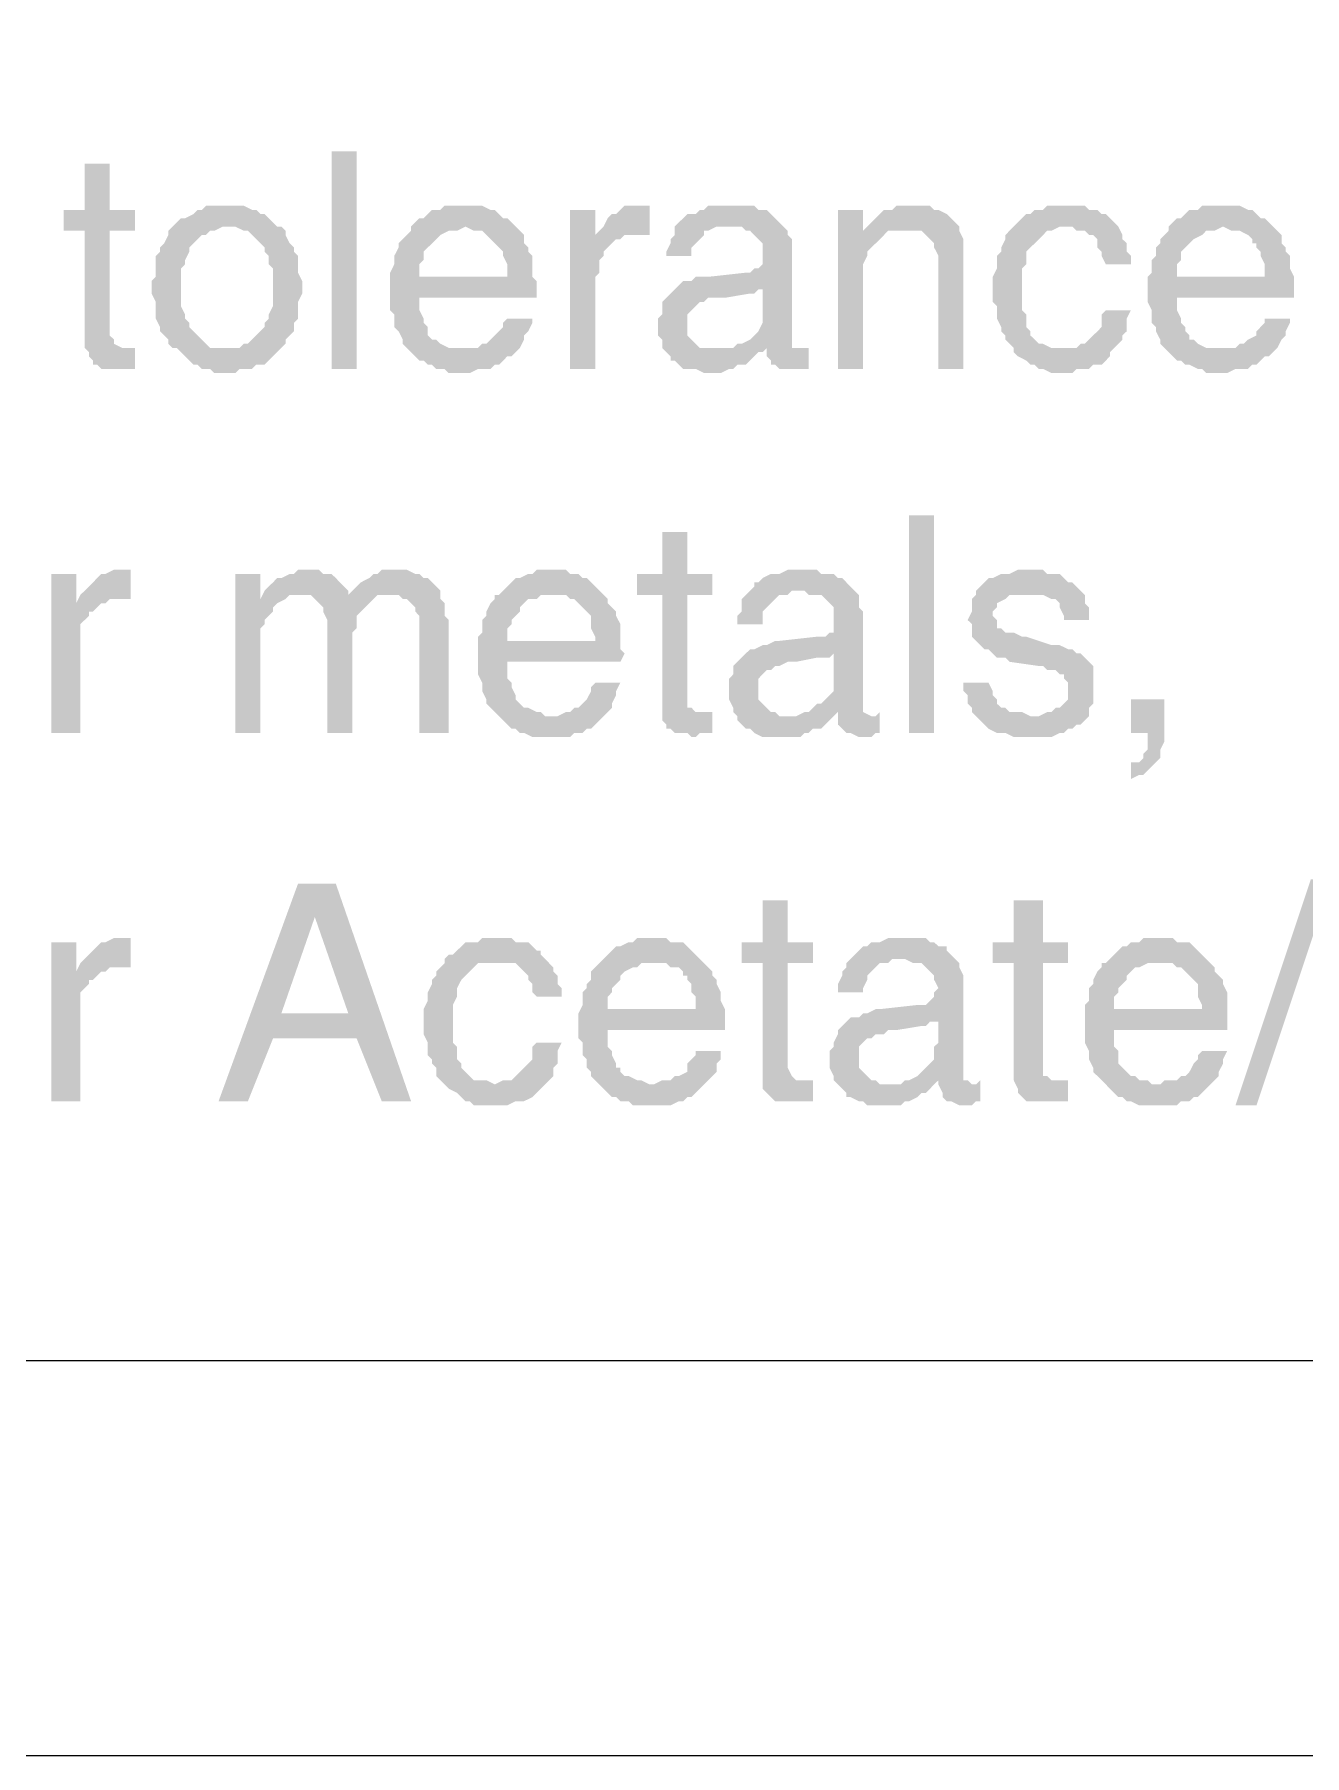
# Model space of a CAD drawing. Header units: inches. Extents: x 3613 to 8393, y -2205 to -794.
# Drawn here: x 7339.78 to 7353.48, y -1550.83 to -1532.26 of the extents above; entities that cross this region are included whole.
import ezdxf

# ---------------------------------------------------------------- set-up
doc = ezdxf.new("R2010")
doc.units = ezdxf.units.IN
doc.header["$MEASUREMENT"] = 0

msp = doc.modelspace()

# ---------------------------------------------------------------- hatches: boundary and pattern name
at = {"transparency": 33554559}
for points in [[(7342.986, -1535.872), (7342.986, -1533.525), (7343.257, -1533.525), (7343.257, -1535.872)], [(7340.594, -1533.66), (7340.324, -1533.66), (7340.324, -1534.157), (7340.098, -1534.157), (7340.098, -1534.382), (7340.324, -1534.382), (7340.324, -1535.646), (7340.369, -1535.691), (7340.369, -1535.736), (7340.414, -1535.782), (7340.414, -1535.827), (7340.459, -1535.827), (7340.504, -1535.872), (7340.865, -1535.872), (7340.865, -1535.646), (7340.73, -1535.646), (7340.64, -1535.601), (7340.64, -1535.556), (7340.594, -1535.511), (7340.594, -1534.382), (7340.865, -1534.382), (7340.865, -1534.157), (7340.594, -1534.157)], [(7341.858, -1534.112), (7341.632, -1534.112), (7341.587, -1534.157), (7341.542, -1534.157), (7341.497, -1534.202), (7341.407, -1534.247), (7341.362, -1534.247), (7341.317, -1534.292), (7341.271, -1534.337), (7341.271, -1534.337), (7341.226, -1534.382), (7341.226, -1534.428), (7341.181, -1534.518), (7341.136, -1534.563), (7341.136, -1534.608), (7341.091, -1534.653), (7341.091, -1534.879), (7341.046, -1534.924), (7341.046, -1535.014), (7341.046, -1535.059), (7341.091, -1535.15), (7341.091, -1535.33), (7341.136, -1535.42), (7341.136, -1535.466), (7341.181, -1535.511), (7341.226, -1535.556), (7341.226, -1535.601), (7341.271, -1535.646), (7341.858, -1535.646), (7341.678, -1535.646), (7341.632, -1535.601), (7341.587, -1535.556), (7341.542, -1535.511), (7341.497, -1535.466), (7341.452, -1535.42), (7341.452, -1535.375), (7341.407, -1535.33), (7341.407, -1535.285), (7341.362, -1535.195), (7341.362, -1534.789), (7341.407, -1534.743), (7341.407, -1534.698), (7341.452, -1534.608), (7341.452, -1534.563), (7341.497, -1534.518), (7341.542, -1534.473), (7341.587, -1534.428), (7341.632, -1534.428), (7341.678, -1534.382), (7341.723, -1534.382), (7341.813, -1534.337), (7342.4, -1534.337), (7342.355, -1534.292), (7342.309, -1534.247), (7342.264, -1534.202), (7342.219, -1534.202), (7342.174, -1534.157), (7342.129, -1534.157), (7342.039, -1534.112), (7341.948, -1534.112)], [(7344.431, -1534.112), (7344.205, -1534.112), (7344.16, -1534.157), (7344.07, -1534.157), (7344.024, -1534.202), (7343.979, -1534.247), (7343.934, -1534.247), (7343.889, -1534.292), (7343.844, -1534.337), (7344.431, -1534.337), (7344.521, -1534.382), (7344.611, -1534.382), (7344.656, -1534.428), (7344.701, -1534.473), (7344.747, -1534.518), (7344.747, -1534.518), (7344.792, -1534.563), (7344.837, -1534.608), (7344.837, -1534.653), (7344.882, -1534.743), (7344.882, -1534.879), (7343.618, -1534.879), (7343.618, -1535.24), (7343.663, -1535.285), (7343.663, -1535.42), (7343.709, -1535.466), (7343.754, -1535.556), (7343.754, -1535.601), (7343.799, -1535.646), (7343.844, -1535.691), (7343.844, -1535.691), (7343.889, -1535.736), (7343.934, -1535.782), (7343.979, -1535.782), (7344.024, -1535.827), (7344.07, -1535.827), (7344.115, -1535.872), (7344.205, -1535.872), (7344.25, -1535.917), (7344.476, -1535.917), (7344.566, -1535.872), (7344.701, -1535.872), (7344.747, -1535.827), (7344.792, -1535.827), (7344.837, -1535.782), (7344.882, -1535.736), (7344.927, -1535.736), (7344.972, -1535.691), (7344.431, -1535.646), (7344.25, -1535.646), (7344.16, -1535.601), (7344.115, -1535.556), (7344.07, -1535.556), (7344.024, -1535.511), (7344.024, -1535.42), (7343.979, -1535.375), (7343.979, -1535.33), (7343.934, -1535.24), (7343.934, -1535.105), (7345.198, -1535.105), (7345.198, -1534.924), (7345.153, -1534.879), (7345.153, -1534.653), (7345.108, -1534.608), (7345.108, -1534.563), (7345.062, -1534.518), (7345.062, -1534.428), (7345.017, -1534.382), (7344.972, -1534.337), (7344.927, -1534.292), (7344.882, -1534.247), (7344.837, -1534.247), (7344.792, -1534.202), (7344.747, -1534.157), (7344.701, -1534.157), (7344.611, -1534.112), (7344.521, -1534.112)], [(7345.83, -1534.157), (7345.559, -1534.157), (7345.559, -1535.872), (7345.83, -1535.872), (7345.83, -1534.879), (7345.875, -1534.834), (7345.875, -1534.698), (7345.92, -1534.653), (7345.92, -1534.608), (7345.965, -1534.563), (7346.01, -1534.518), (7346.055, -1534.473), (7346.101, -1534.473), (7345.83, -1534.428)], [(7346.326, -1534.112), (7346.146, -1534.112), (7346.101, -1534.157), (7346.055, -1534.202), (7346.01, -1534.202), (7345.965, -1534.247), (7345.92, -1534.337), (7345.92, -1534.337), (7345.875, -1534.382), (7346.326, -1534.428), (7346.416, -1534.428), (7346.416, -1534.112), (7346.371, -1534.112)], [(7347.319, -1534.112), (7347.048, -1534.112), (7347.003, -1534.157), (7346.958, -1534.157), (7346.913, -1534.202), (7346.823, -1534.202), (7346.778, -1534.247), (7346.778, -1534.247), (7346.732, -1534.292), (7346.687, -1534.337), (7346.687, -1534.428), (7346.642, -1534.473), (7346.642, -1534.518), (7346.597, -1534.608), (7346.597, -1534.653), (7346.868, -1534.653), (7346.868, -1534.563), (7346.913, -1534.518), (7346.958, -1534.473), (7347.003, -1534.428), (7347.003, -1534.382), (7347.048, -1534.382), (7347.139, -1534.337), (7347.861, -1534.337), (7347.816, -1534.292), (7347.77, -1534.247), (7347.725, -1534.202), (7347.68, -1534.157), (7347.59, -1534.157), (7347.545, -1534.112), (7347.364, -1534.112)], [(7348.718, -1534.157), (7348.447, -1534.157), (7348.447, -1535.872), (7348.718, -1535.872), (7348.718, -1534.924), (7348.718, -1534.743), (7348.763, -1534.653), (7348.763, -1534.608), (7348.808, -1534.563), (7348.854, -1534.518), (7348.854, -1534.518), (7348.899, -1534.473), (7348.944, -1534.428), (7348.718, -1534.382)], [(7349.215, -1534.112), (7349.079, -1534.112), (7349.034, -1534.157), (7348.944, -1534.157), (7348.899, -1534.202), (7348.854, -1534.247), (7348.808, -1534.292), (7348.763, -1534.337), (7348.718, -1534.382), (7348.944, -1534.428), (7348.989, -1534.382), (7349.17, -1534.382), (7349.756, -1534.337), (7349.711, -1534.292), (7349.666, -1534.247), (7349.666, -1534.247), (7349.621, -1534.202), (7349.531, -1534.157), (7349.485, -1534.157), (7349.44, -1534.112), (7349.305, -1534.112)], [(7350.885, -1534.112), (7350.704, -1534.112), (7350.659, -1534.157), (7350.569, -1534.157), (7350.523, -1534.202), (7350.478, -1534.202), (7350.433, -1534.247), (7350.388, -1534.292), (7350.343, -1534.337), (7350.975, -1534.337), (7351.02, -1534.382), (7351.11, -1534.382), (7351.155, -1534.428), (7351.2, -1534.428), (7351.246, -1534.473), (7351.246, -1534.563), (7351.291, -1534.608), (7351.291, -1534.653), (7351.336, -1534.743), (7351.607, -1534.743), (7351.607, -1534.653), (7351.562, -1534.608), (7351.562, -1534.518), (7351.516, -1534.473), (7351.516, -1534.428), (7351.471, -1534.337), (7351.426, -1534.292), (7351.381, -1534.247), (7351.381, -1534.247), (7351.336, -1534.202), (7351.291, -1534.202), (7351.246, -1534.157), (7351.155, -1534.157), (7351.11, -1534.112), (7350.975, -1534.112)], [(7352.6, -1534.112), (7352.374, -1534.112), (7352.329, -1534.157), (7352.238, -1534.157), (7352.193, -1534.202), (7352.148, -1534.247), (7352.103, -1534.247), (7352.058, -1534.292), (7352.013, -1534.337), (7352.6, -1534.337), (7352.69, -1534.382), (7352.78, -1534.382), (7352.87, -1534.428), (7352.915, -1534.473), (7352.915, -1534.518), (7352.961, -1534.518), (7352.961, -1534.563), (7353.006, -1534.608), (7353.006, -1534.653), (7353.051, -1534.743), (7353.051, -1534.879), (7351.787, -1534.879), (7351.787, -1535.15), (7351.832, -1535.24), (7351.832, -1535.375), (7351.877, -1535.42), (7351.877, -1535.466), (7351.923, -1535.556), (7351.923, -1535.601), (7351.968, -1535.646), (7352.013, -1535.691), (7352.013, -1535.691), (7352.058, -1535.736), (7352.103, -1535.782), (7352.148, -1535.782), (7352.193, -1535.827), (7352.238, -1535.827), (7352.329, -1535.872), (7352.374, -1535.872), (7352.419, -1535.917), (7352.645, -1535.917), (7352.735, -1535.872), (7352.87, -1535.872), (7352.915, -1535.827), (7352.961, -1535.827), (7353.006, -1535.782), (7353.051, -1535.736), (7353.096, -1535.736), (7353.141, -1535.691), (7352.6, -1535.646), (7352.419, -1535.646), (7352.329, -1535.601), (7352.284, -1535.556), (7352.238, -1535.556), (7352.238, -1535.511), (7352.193, -1535.466), (7352.193, -1535.42), (7352.148, -1535.375), (7352.148, -1535.33), (7352.103, -1535.24), (7352.103, -1535.105), (7353.367, -1535.105), (7353.367, -1534.879), (7353.322, -1534.789), (7353.322, -1534.653), (7353.277, -1534.608), (7353.277, -1534.563), (7353.231, -1534.518), (7353.231, -1534.428), (7353.186, -1534.382), (7353.141, -1534.337), (7353.096, -1534.292), (7353.051, -1534.247), (7353.006, -1534.247), (7352.961, -1534.202), (7352.915, -1534.157), (7352.87, -1534.157), (7352.78, -1534.112), (7352.69, -1534.112)], [(7342.4, -1534.337), (7341.858, -1534.337), (7341.948, -1534.337), (7342.039, -1534.382), (7342.084, -1534.382), (7342.129, -1534.428), (7342.174, -1534.473), (7342.219, -1534.518), (7342.264, -1534.563), (7342.264, -1534.608), (7342.309, -1534.653), (7342.309, -1534.743), (7342.355, -1534.789), (7342.355, -1535.195), (7342.309, -1535.285), (7342.309, -1535.33), (7342.264, -1535.375), (7342.264, -1535.42), (7342.219, -1535.466), (7342.174, -1535.511), (7342.129, -1535.556), (7342.084, -1535.601), (7342.039, -1535.601), (7341.993, -1535.646), (7341.317, -1535.646), (7341.362, -1535.691), (7341.407, -1535.736), (7341.452, -1535.782), (7341.497, -1535.827), (7341.542, -1535.827), (7341.587, -1535.872), (7341.678, -1535.872), (7341.723, -1535.917), (7341.948, -1535.917), (7341.993, -1535.872), (7342.129, -1535.872), (7342.174, -1535.827), (7342.264, -1535.827), (7342.309, -1535.782), (7342.355, -1535.736), (7342.4, -1535.691), (7342.445, -1535.646), (7342.445, -1535.646), (7342.49, -1535.601), (7342.49, -1535.556), (7342.535, -1535.511), (7342.58, -1535.466), (7342.58, -1535.375), (7342.625, -1535.33), (7342.625, -1535.15), (7342.67, -1535.059), (7342.67, -1535.014), (7342.67, -1534.924), (7342.625, -1534.834), (7342.625, -1534.653), (7342.58, -1534.608), (7342.58, -1534.563), (7342.535, -1534.518), (7342.49, -1534.428), (7342.49, -1534.382), (7342.445, -1534.337)], [(7343.844, -1534.337), (7343.844, -1534.382), (7343.799, -1534.428), (7343.754, -1534.473), (7343.709, -1534.518), (7343.709, -1534.563), (7343.663, -1534.653), (7343.663, -1534.743), (7343.618, -1534.834), (7343.618, -1534.879), (7343.934, -1534.879), (7343.934, -1534.743), (7343.979, -1534.698), (7343.979, -1534.608), (7344.024, -1534.563), (7344.07, -1534.518), (7344.07, -1534.518), (7344.115, -1534.473), (7344.16, -1534.428), (7344.25, -1534.382), (7344.34, -1534.382), (7344.431, -1534.337)], [(7347.861, -1534.337), (7347.274, -1534.337), (7347.409, -1534.337), (7347.454, -1534.382), (7347.5, -1534.382), (7347.545, -1534.428), (7347.59, -1534.473), (7347.635, -1534.518), (7347.635, -1534.743), (7347.59, -1534.789), (7347.545, -1534.789), (7347.5, -1534.834), (7347.454, -1534.834), (7347.048, -1534.879), (7346.913, -1534.879), (7346.868, -1534.924), (7346.778, -1534.924), (7346.732, -1534.969), (7347.635, -1535.014), (7347.635, -1535.285), (7347.635, -1535.375), (7347.59, -1535.466), (7347.545, -1535.511), (7347.5, -1535.556), (7347.5, -1535.556), (7347.409, -1535.601), (7347.364, -1535.601), (7347.319, -1535.646), (7347.139, -1535.646), (7346.597, -1535.691), (7346.642, -1535.736), (7346.642, -1535.782), (7346.687, -1535.782), (7346.732, -1535.827), (7346.778, -1535.872), (7346.913, -1535.872), (7347.003, -1535.917), (7347.184, -1535.917), (7347.274, -1535.872), (7347.319, -1535.872), (7347.364, -1535.827), (7347.454, -1535.827), (7347.5, -1535.782), (7347.545, -1535.736), (7347.59, -1535.691), (7347.635, -1535.691), (7347.68, -1535.646), (7347.951, -1535.646), (7347.951, -1534.473), (7347.906, -1534.428), (7347.906, -1534.382)], [(7349.756, -1534.337), (7349.17, -1534.382), (7349.35, -1534.382), (7349.395, -1534.428), (7349.44, -1534.473), (7349.44, -1534.473), (7349.485, -1534.518), (7349.485, -1534.563), (7349.531, -1534.653), (7349.531, -1535.872), (7349.801, -1535.872), (7349.801, -1534.473), (7349.756, -1534.382)], [(7350.343, -1534.337), (7350.298, -1534.382), (7350.253, -1534.428), (7350.253, -1534.473), (7350.208, -1534.563), (7350.208, -1534.608), (7350.162, -1534.653), (7350.162, -1534.789), (7350.117, -1534.879), (7350.117, -1535.15), (7350.162, -1535.195), (7350.162, -1535.33), (7350.208, -1535.42), (7350.208, -1535.466), (7350.253, -1535.511), (7350.253, -1535.556), (7350.298, -1535.601), (7350.343, -1535.646), (7350.885, -1535.646), (7350.749, -1535.646), (7350.659, -1535.601), (7350.614, -1535.601), (7350.569, -1535.556), (7350.523, -1535.511), (7350.523, -1535.466), (7350.478, -1535.42), (7350.478, -1535.285), (7350.433, -1535.24), (7350.433, -1534.789), (7350.478, -1534.743), (7350.478, -1534.608), (7350.523, -1534.563), (7350.569, -1534.518), (7350.569, -1534.518), (7350.614, -1534.473), (7350.659, -1534.428), (7350.704, -1534.382), (7350.749, -1534.382), (7350.839, -1534.337), (7350.885, -1534.337)], [(7352.013, -1534.337), (7352.013, -1534.382), (7351.968, -1534.428), (7351.923, -1534.473), (7351.923, -1534.518), (7351.877, -1534.563), (7351.877, -1534.653), (7351.832, -1534.698), (7351.832, -1534.834), (7351.787, -1534.879), (7352.103, -1534.879), (7352.103, -1534.743), (7352.148, -1534.698), (7352.148, -1534.608), (7352.193, -1534.563), (7352.238, -1534.518), (7352.238, -1534.518), (7352.284, -1534.473), (7352.374, -1534.428), (7352.419, -1534.382), (7352.509, -1534.382), (7352.6, -1534.337)], [(7345.875, -1534.382), (7345.83, -1534.428), (7346.101, -1534.473), (7346.146, -1534.428), (7346.326, -1534.428)], [(7346.732, -1534.969), (7346.687, -1535.014), (7346.642, -1535.059), (7346.642, -1535.059), (7346.597, -1535.105), (7346.552, -1535.15), (7346.552, -1535.285), (7346.507, -1535.33), (7346.507, -1535.42), (7346.507, -1535.511), (7346.552, -1535.556), (7346.552, -1535.646), (7346.597, -1535.691), (7347.139, -1535.646), (7346.958, -1535.646), (7346.913, -1535.601), (7346.868, -1535.556), (7346.823, -1535.511), (7346.823, -1535.285), (7346.868, -1535.24), (7346.913, -1535.195), (7346.958, -1535.15), (7347.003, -1535.15), (7347.048, -1535.105), (7347.229, -1535.105), (7347.5, -1535.059), (7347.545, -1535.059), (7347.59, -1535.014), (7347.635, -1535.014)], [(7351.607, -1535.24), (7351.336, -1535.24), (7351.291, -1535.285), (7351.291, -1535.42), (7351.246, -1535.466), (7351.2, -1535.511), (7351.155, -1535.556), (7351.11, -1535.601), (7351.065, -1535.601), (7351.02, -1535.646), (7350.343, -1535.646), (7350.343, -1535.691), (7350.388, -1535.736), (7350.478, -1535.782), (7350.523, -1535.827), (7350.569, -1535.827), (7350.614, -1535.872), (7350.659, -1535.872), (7350.749, -1535.917), (7350.975, -1535.917), (7351.02, -1535.872), (7351.155, -1535.872), (7351.2, -1535.827), (7351.291, -1535.827), (7351.336, -1535.782), (7351.381, -1535.736), (7351.381, -1535.691), (7351.426, -1535.646), (7351.471, -1535.601), (7351.516, -1535.556), (7351.516, -1535.511), (7351.562, -1535.466), (7351.562, -1535.33)], [(7345.153, -1535.33), (7344.882, -1535.33), (7344.837, -1535.375), (7344.837, -1535.42), (7344.792, -1535.466), (7344.747, -1535.511), (7344.701, -1535.556), (7344.656, -1535.601), (7344.611, -1535.601), (7344.566, -1535.646), (7344.431, -1535.646), (7344.972, -1535.691), (7345.017, -1535.646), (7345.062, -1535.556), (7345.062, -1535.511), (7345.108, -1535.466), (7345.153, -1535.375)], [(7353.322, -1535.33), (7353.051, -1535.33), (7353.051, -1535.375), (7353.006, -1535.42), (7352.961, -1535.466), (7352.961, -1535.511), (7352.87, -1535.556), (7352.825, -1535.601), (7352.78, -1535.601), (7352.735, -1535.646), (7352.6, -1535.646), (7353.141, -1535.691), (7353.186, -1535.646), (7353.231, -1535.556), (7353.277, -1535.511), (7353.277, -1535.466), (7353.322, -1535.375)], [(7348.131, -1535.646), (7348.041, -1535.646), (7347.68, -1535.691), (7347.68, -1535.736), (7347.725, -1535.782), (7347.725, -1535.827), (7347.77, -1535.827), (7347.816, -1535.872), (7348.131, -1535.872)], [(7347.951, -1535.646), (7347.68, -1535.646), (7347.68, -1535.691), (7348.041, -1535.646), (7348.041, -1535.646)], [(7349.215, -1539.798), (7349.215, -1537.451), (7349.485, -1537.451), (7349.485, -1539.798)], [(7346.823, -1537.632), (7346.552, -1537.632), (7346.552, -1538.083), (7346.281, -1538.083), (7346.281, -1538.309), (7346.552, -1538.309), (7346.552, -1539.663), (7346.597, -1539.708), (7346.597, -1539.753), (7346.642, -1539.753), (7346.687, -1539.798), (7346.823, -1539.798), (7346.868, -1539.843), (7346.913, -1539.843), (7346.958, -1539.798), (7347.093, -1539.798), (7347.093, -1539.573), (7346.913, -1539.573), (7346.868, -1539.527), (7346.823, -1539.527), (7346.823, -1538.309), (7347.093, -1538.309), (7347.093, -1538.083), (7346.823, -1538.083)], [(7340.233, -1538.083), (7339.963, -1538.083), (7339.963, -1539.798), (7340.278, -1539.798), (7340.278, -1538.625), (7340.324, -1538.58), (7340.369, -1538.535), (7340.369, -1538.489), (7340.414, -1538.489), (7340.459, -1538.444), (7340.504, -1538.399), (7340.233, -1538.399)], [(7340.73, -1538.038), (7340.64, -1538.038), (7340.549, -1538.083), (7340.504, -1538.083), (7340.459, -1538.128), (7340.414, -1538.174), (7340.369, -1538.219), (7340.324, -1538.264), (7340.324, -1538.264), (7340.278, -1538.309), (7340.73, -1538.354), (7340.82, -1538.354), (7340.82, -1538.038), (7340.775, -1538.038)], [(7342.219, -1538.083), (7341.948, -1538.083), (7341.948, -1539.798), (7342.219, -1539.798), (7342.219, -1538.67), (7342.264, -1538.625), (7342.264, -1538.58), (7342.309, -1538.535), (7342.355, -1538.489), (7342.355, -1538.444), (7342.4, -1538.399), (7342.49, -1538.354), (7342.219, -1538.354)], [(7342.716, -1538.038), (7342.625, -1538.038), (7342.58, -1538.083), (7342.535, -1538.083), (7342.445, -1538.128), (7342.4, -1538.128), (7342.355, -1538.174), (7342.309, -1538.219), (7342.264, -1538.264), (7342.219, -1538.354), (7342.49, -1538.354), (7342.535, -1538.309), (7342.67, -1538.309), (7343.167, -1538.264), (7343.122, -1538.219), (7343.077, -1538.174), (7343.077, -1538.174), (7343.032, -1538.128), (7342.986, -1538.083), (7342.896, -1538.083), (7342.851, -1538.038), (7342.806, -1538.038)], [(7343.663, -1538.038), (7343.528, -1538.038), (7343.483, -1538.083), (7343.438, -1538.083), (7343.393, -1538.128), (7343.302, -1538.174), (7343.257, -1538.219), (7343.212, -1538.264), (7343.167, -1538.309), (7342.761, -1538.309), (7342.806, -1538.354), (7342.851, -1538.399), (7342.851, -1538.399), (7342.896, -1538.444), (7342.896, -1538.489), (7342.941, -1538.58), (7342.941, -1539.798), (7343.212, -1539.798), (7343.212, -1538.715), (7343.257, -1538.67), (7343.257, -1538.535), (7343.302, -1538.489), (7343.347, -1538.444), (7343.347, -1538.444), (7343.393, -1538.399), (7343.438, -1538.354), (7343.483, -1538.309), (7343.618, -1538.309), (7344.16, -1538.264), (7344.115, -1538.219), (7344.07, -1538.174), (7344.07, -1538.174), (7344.024, -1538.128), (7343.979, -1538.128), (7343.934, -1538.083), (7343.889, -1538.083), (7343.799, -1538.038), (7343.754, -1538.038)], [(7345.378, -1538.038), (7345.198, -1538.038), (7345.153, -1538.083), (7345.108, -1538.083), (7345.017, -1538.128), (7344.972, -1538.128), (7344.927, -1538.174), (7344.882, -1538.219), (7344.837, -1538.264), (7344.792, -1538.309), (7345.514, -1538.309), (7345.559, -1538.354), (7345.604, -1538.354), (7345.649, -1538.399), (7345.694, -1538.444), (7345.694, -1538.444), (7345.739, -1538.489), (7345.785, -1538.535), (7345.785, -1538.67), (7345.83, -1538.76), (7345.83, -1538.805), (7344.882, -1538.805), (7344.566, -1538.851), (7344.566, -1539.166), (7344.611, -1539.257), (7344.611, -1539.347), (7344.656, -1539.437), (7344.656, -1539.482), (7344.701, -1539.527), (7344.747, -1539.573), (7344.792, -1539.618), (7344.792, -1539.618), (7344.837, -1539.663), (7344.882, -1539.708), (7344.927, -1539.753), (7344.972, -1539.753), (7345.017, -1539.798), (7345.062, -1539.798), (7345.153, -1539.843), (7345.559, -1539.843), (7345.604, -1539.798), (7345.694, -1539.798), (7345.739, -1539.753), (7345.785, -1539.753), (7345.83, -1539.708), (7345.875, -1539.663), (7345.92, -1539.618), (7345.288, -1539.618), (7345.243, -1539.573), (7345.198, -1539.573), (7345.108, -1539.527), (7345.062, -1539.527), (7345.017, -1539.482), (7344.972, -1539.437), (7344.972, -1539.392), (7344.927, -1539.302), (7344.927, -1539.257), (7344.882, -1539.212), (7344.882, -1539.031), (7346.101, -1539.031), (7346.146, -1538.941), (7346.101, -1538.896), (7346.101, -1538.625), (7346.055, -1538.535), (7346.055, -1538.489), (7346.01, -1538.444), (7345.965, -1538.399), (7345.965, -1538.354), (7345.92, -1538.309), (7345.875, -1538.264), (7345.83, -1538.219), (7345.785, -1538.174), (7345.739, -1538.128), (7345.694, -1538.128), (7345.649, -1538.083), (7345.559, -1538.083), (7345.514, -1538.038), (7345.424, -1538.038)], [(7348.086, -1538.038), (7347.906, -1538.038), (7347.816, -1538.083), (7347.725, -1538.083), (7347.635, -1538.128), (7347.59, -1538.174), (7347.545, -1538.174), (7347.545, -1538.219), (7347.5, -1538.264), (7347.454, -1538.309), (7347.409, -1538.354), (7347.409, -1538.489), (7347.364, -1538.535), (7347.364, -1538.625), (7347.635, -1538.625), (7347.635, -1538.489), (7347.68, -1538.444), (7347.725, -1538.399), (7347.77, -1538.354), (7347.77, -1538.354), (7347.816, -1538.309), (7347.906, -1538.309), (7347.951, -1538.264), (7348.628, -1538.264), (7348.583, -1538.219), (7348.538, -1538.174), (7348.493, -1538.128), (7348.447, -1538.128), (7348.402, -1538.083), (7348.267, -1538.083), (7348.222, -1538.038), (7348.131, -1538.038)], [(7350.523, -1538.038), (7350.388, -1538.038), (7350.298, -1538.083), (7350.208, -1538.083), (7350.117, -1538.128), (7350.072, -1538.128), (7350.027, -1538.174), (7349.982, -1538.219), (7349.937, -1538.264), (7349.937, -1538.309), (7349.892, -1538.354), (7349.892, -1538.489), (7349.846, -1538.58), (7349.892, -1538.625), (7349.892, -1538.76), (7349.937, -1538.805), (7349.982, -1538.851), (7350.027, -1538.896), (7350.072, -1538.896), (7350.117, -1538.941), (7350.162, -1538.986), (7350.253, -1538.986), (7350.298, -1539.031), (7350.614, -1539.076), (7350.659, -1539.076), (7350.704, -1539.121), (7350.794, -1539.121), (7350.839, -1539.166), (7350.885, -1539.166), (7350.885, -1539.212), (7350.93, -1539.257), (7350.93, -1539.437), (7350.885, -1539.482), (7350.839, -1539.527), (7350.794, -1539.527), (7350.749, -1539.573), (7350.704, -1539.573), (7350.614, -1539.618), (7349.937, -1539.618), (7349.982, -1539.663), (7350.027, -1539.708), (7350.027, -1539.708), (7350.072, -1539.753), (7350.162, -1539.798), (7350.253, -1539.798), (7350.343, -1539.843), (7350.749, -1539.843), (7350.839, -1539.798), (7350.885, -1539.798), (7350.93, -1539.753), (7350.975, -1539.753), (7351.02, -1539.708), (7351.065, -1539.708), (7351.11, -1539.663), (7351.155, -1539.618), (7351.155, -1539.527), (7351.2, -1539.482), (7351.2, -1539.302), (7351.2, -1539.076), (7351.155, -1539.031), (7351.11, -1538.986), (7351.11, -1538.986), (7351.065, -1538.941), (7351.02, -1538.941), (7350.975, -1538.896), (7350.93, -1538.896), (7350.839, -1538.851), (7350.749, -1538.851), (7350.478, -1538.76), (7350.433, -1538.76), (7350.343, -1538.715), (7350.253, -1538.715), (7350.208, -1538.67), (7350.162, -1538.67), (7350.162, -1538.58), (7350.117, -1538.535), (7350.117, -1538.489), (7350.162, -1538.444), (7350.162, -1538.399), (7350.253, -1538.354), (7350.253, -1538.354), (7350.298, -1538.309), (7350.523, -1538.309), (7351.065, -1538.264), (7351.02, -1538.219), (7350.975, -1538.174), (7350.93, -1538.174), (7350.885, -1538.128), (7350.839, -1538.083), (7350.704, -1538.083), (7350.659, -1538.038), (7350.569, -1538.038)], [(7344.16, -1538.264), (7343.618, -1538.309), (7343.709, -1538.309), (7343.754, -1538.354), (7343.799, -1538.354), (7343.844, -1538.399), (7343.889, -1538.444), (7343.889, -1538.489), (7343.934, -1538.535), (7343.934, -1539.798), (7344.25, -1539.798), (7344.25, -1538.58), (7344.205, -1538.535), (7344.205, -1538.399), (7344.16, -1538.354)], [(7348.628, -1538.264), (7348.041, -1538.264), (7348.086, -1538.264), (7348.131, -1538.309), (7348.267, -1538.309), (7348.312, -1538.354), (7348.357, -1538.399), (7348.402, -1538.444), (7348.402, -1538.58), (7348.402, -1538.715), (7348.357, -1538.715), (7348.312, -1538.76), (7348.222, -1538.76), (7347.816, -1538.805), (7347.77, -1538.805), (7347.68, -1538.851), (7347.635, -1538.851), (7347.545, -1538.896), (7347.5, -1538.896), (7348.402, -1538.941), (7348.402, -1539.212), (7348.402, -1539.347), (7348.357, -1539.392), (7348.312, -1539.437), (7348.267, -1539.482), (7348.222, -1539.482), (7348.177, -1539.527), (7348.131, -1539.573), (7348.086, -1539.573), (7347.996, -1539.618), (7347.364, -1539.618), (7347.364, -1539.663), (7347.409, -1539.708), (7347.454, -1539.753), (7347.5, -1539.753), (7347.545, -1539.798), (7347.635, -1539.843), (7348.041, -1539.843), (7348.086, -1539.798), (7348.131, -1539.798), (7348.177, -1539.753), (7348.267, -1539.753), (7348.312, -1539.708), (7348.357, -1539.663), (7348.402, -1539.618), (7348.447, -1539.573), (7348.718, -1539.573), (7348.718, -1538.489), (7348.673, -1538.444), (7348.673, -1538.309)], [(7351.065, -1538.264), (7350.523, -1538.309), (7350.659, -1538.309), (7350.749, -1538.354), (7350.794, -1538.354), (7350.839, -1538.399), (7350.839, -1538.444), (7350.885, -1538.535), (7350.885, -1538.58), (7351.155, -1538.58), (7351.155, -1538.444), (7351.11, -1538.399), (7351.11, -1538.309)], [(7340.278, -1538.309), (7340.233, -1538.399), (7340.549, -1538.399), (7340.594, -1538.354), (7340.73, -1538.354)], [(7344.792, -1538.309), (7344.747, -1538.309), (7344.747, -1538.354), (7344.701, -1538.399), (7344.656, -1538.489), (7344.656, -1538.535), (7344.611, -1538.58), (7344.611, -1538.715), (7344.566, -1538.76), (7344.566, -1538.851), (7344.882, -1538.805), (7344.882, -1538.67), (7344.927, -1538.625), (7344.927, -1538.58), (7344.972, -1538.535), (7345.017, -1538.489), (7345.017, -1538.444), (7345.062, -1538.399), (7345.108, -1538.354), (7345.198, -1538.354), (7345.243, -1538.309), (7345.378, -1538.309)], [(7347.5, -1538.896), (7347.454, -1538.941), (7347.409, -1538.986), (7347.409, -1538.986), (7347.364, -1539.031), (7347.319, -1539.076), (7347.319, -1539.166), (7347.274, -1539.212), (7347.274, -1539.437), (7347.319, -1539.527), (7347.319, -1539.573), (7347.364, -1539.618), (7347.861, -1539.618), (7347.816, -1539.618), (7347.77, -1539.573), (7347.725, -1539.573), (7347.68, -1539.527), (7347.635, -1539.482), (7347.59, -1539.437), (7347.59, -1539.302), (7347.59, -1539.212), (7347.635, -1539.166), (7347.68, -1539.121), (7347.725, -1539.121), (7347.77, -1539.076), (7347.816, -1539.076), (7347.906, -1539.031), (7347.996, -1539.031), (7348.222, -1538.986), (7348.357, -1538.986), (7348.402, -1538.941)], [(7346.101, -1539.257), (7345.83, -1539.257), (7345.785, -1539.302), (7345.785, -1539.347), (7345.739, -1539.437), (7345.694, -1539.482), (7345.649, -1539.527), (7345.604, -1539.527), (7345.559, -1539.573), (7345.514, -1539.573), (7345.424, -1539.618), (7345.378, -1539.618), (7345.92, -1539.618), (7345.965, -1539.573), (7346.01, -1539.527), (7346.01, -1539.482), (7346.055, -1539.392), (7346.055, -1539.347)], [(7350.072, -1539.257), (7349.801, -1539.257), (7349.801, -1539.347), (7349.846, -1539.392), (7349.846, -1539.482), (7349.892, -1539.527), (7349.892, -1539.573), (7349.937, -1539.618), (7350.523, -1539.618), (7350.433, -1539.573), (7350.298, -1539.573), (7350.253, -1539.527), (7350.208, -1539.527), (7350.162, -1539.482), (7350.162, -1539.437), (7350.117, -1539.392), (7350.117, -1539.347)], [(7348.899, -1539.573), (7348.854, -1539.618), (7348.447, -1539.618), (7348.447, -1539.708), (7348.493, -1539.753), (7348.493, -1539.753), (7348.538, -1539.798), (7348.583, -1539.798), (7348.673, -1539.843), (7348.808, -1539.843), (7348.854, -1539.798), (7348.899, -1539.798)], [(7348.718, -1539.573), (7348.447, -1539.573), (7348.447, -1539.618), (7348.808, -1539.618)], [(7351.968, -1539.437), (7351.607, -1539.437), (7351.607, -1539.798), (7351.787, -1539.798), (7351.787, -1539.979), (7351.742, -1540.024), (7351.742, -1540.069), (7351.697, -1540.114), (7351.607, -1540.114), (7351.607, -1540.295), (7351.607, -1540.295), (7351.697, -1540.25), (7351.742, -1540.25), (7351.787, -1540.204), (7351.832, -1540.159), (7351.877, -1540.114), (7351.923, -1540.069), (7351.923, -1539.979), (7351.968, -1539.889), (7351.968, -1539.753)], [(7343.032, -1541.423), (7342.625, -1541.423), (7341.768, -1543.77), (7342.084, -1543.77), (7342.355, -1543.093), (7343.257, -1543.093), (7342.445, -1542.822), (7342.806, -1541.784)], [(7343.032, -1541.423), (7342.806, -1541.784), (7343.167, -1542.822), (7342.445, -1542.822), (7343.257, -1543.093), (7343.528, -1543.77), (7343.844, -1543.77)], [(7353.773, -1541.378), (7352.961, -1543.815), (7352.735, -1543.815), (7353.547, -1541.378)], [(7347.906, -1541.604), (7347.635, -1541.604), (7347.635, -1542.055), (7347.409, -1542.055), (7347.409, -1542.281), (7347.635, -1542.281), (7347.635, -1543.635), (7347.68, -1543.68), (7347.725, -1543.725), (7347.725, -1543.725), (7347.77, -1543.77), (7348.177, -1543.77), (7348.177, -1543.544), (7347.996, -1543.544), (7347.951, -1543.499), (7347.951, -1543.499), (7347.906, -1543.409), (7347.906, -1542.281), (7348.177, -1542.281), (7348.177, -1542.055), (7347.906, -1542.055)], [(7350.659, -1541.604), (7350.343, -1541.604), (7350.343, -1542.055), (7350.117, -1542.055), (7350.117, -1542.281), (7350.343, -1542.281), (7350.343, -1543.544), (7350.388, -1543.635), (7350.388, -1543.68), (7350.433, -1543.725), (7350.433, -1543.725), (7350.478, -1543.77), (7350.93, -1543.77), (7350.93, -1543.544), (7350.749, -1543.544), (7350.704, -1543.499), (7350.659, -1543.499), (7350.659, -1542.281), (7350.93, -1542.281), (7350.93, -1542.055), (7350.659, -1542.055)], [(7340.233, -1542.055), (7339.963, -1542.055), (7339.963, -1543.77), (7340.278, -1543.77), (7340.278, -1542.596), (7340.324, -1542.551), (7340.369, -1542.506), (7340.369, -1542.461), (7340.414, -1542.461), (7340.459, -1542.416), (7340.504, -1542.371), (7340.233, -1542.371)], [(7340.73, -1542.01), (7340.64, -1542.01), (7340.549, -1542.055), (7340.504, -1542.055), (7340.459, -1542.1), (7340.414, -1542.145), (7340.369, -1542.19), (7340.324, -1542.235), (7340.324, -1542.235), (7340.278, -1542.281), (7340.73, -1542.326), (7340.82, -1542.326), (7340.82, -1542.01), (7340.775, -1542.01)], [(7344.747, -1542.01), (7344.611, -1542.01), (7344.566, -1542.055), (7344.431, -1542.055), (7344.386, -1542.1), (7344.34, -1542.145), (7344.295, -1542.19), (7344.25, -1542.19), (7344.205, -1542.235), (7344.205, -1542.281), (7344.972, -1542.281), (7345.017, -1542.326), (7345.062, -1542.371), (7345.108, -1542.416), (7345.108, -1542.461), (7345.153, -1542.506), (7345.153, -1542.596), (7345.198, -1542.642), (7345.469, -1542.642), (7345.469, -1542.551), (7345.424, -1542.506), (7345.424, -1542.416), (7345.378, -1542.371), (7345.378, -1542.326), (7345.333, -1542.281), (7345.288, -1542.235), (7345.243, -1542.19), (7345.243, -1542.145), (7345.198, -1542.145), (7345.153, -1542.1), (7345.108, -1542.055), (7344.972, -1542.055), (7344.927, -1542.01), (7344.837, -1542.01)], [(7346.462, -1542.01), (7346.281, -1542.01), (7346.236, -1542.055), (7346.191, -1542.055), (7346.101, -1542.1), (7346.055, -1542.1), (7346.01, -1542.145), (7345.965, -1542.19), (7345.92, -1542.235), (7345.875, -1542.281), (7346.597, -1542.281), (7346.642, -1542.326), (7346.732, -1542.326), (7346.778, -1542.371), (7346.778, -1542.416), (7346.823, -1542.416), (7346.823, -1542.461), (7346.868, -1542.506), (7346.868, -1542.596), (7346.913, -1542.642), (7346.913, -1542.777), (7345.965, -1542.777), (7345.649, -1542.822), (7345.649, -1543.093), (7345.694, -1543.138), (7345.694, -1543.273), (7345.739, -1543.319), (7345.739, -1543.409), (7345.785, -1543.454), (7345.785, -1543.499), (7345.83, -1543.544), (7345.875, -1543.589), (7345.875, -1543.589), (7345.92, -1543.635), (7345.965, -1543.68), (7346.01, -1543.725), (7346.055, -1543.725), (7346.101, -1543.77), (7346.191, -1543.77), (7346.236, -1543.815), (7346.642, -1543.815), (7346.732, -1543.77), (7346.778, -1543.77), (7346.823, -1543.725), (7346.868, -1543.725), (7346.913, -1543.68), (7346.958, -1543.635), (7347.003, -1543.589), (7346.416, -1543.589), (7346.326, -1543.544), (7346.281, -1543.544), (7346.191, -1543.499), (7346.146, -1543.499), (7346.101, -1543.454), (7346.101, -1543.409), (7346.055, -1543.409), (7346.055, -1543.364), (7346.01, -1543.273), (7346.01, -1543.228), (7345.965, -1543.183), (7345.965, -1543.003), (7347.229, -1543.003), (7347.229, -1542.777), (7347.184, -1542.687), (7347.184, -1542.596), (7347.139, -1542.506), (7347.139, -1542.461), (7347.093, -1542.416), (7347.093, -1542.371), (7347.048, -1542.326), (7347.003, -1542.281), (7346.958, -1542.235), (7346.913, -1542.19), (7346.868, -1542.145), (7346.823, -1542.1), (7346.778, -1542.055), (7346.642, -1542.055), (7346.597, -1542.01), (7346.552, -1542.01)], [(7349.17, -1542.01), (7348.989, -1542.01), (7348.899, -1542.055), (7348.808, -1542.055), (7348.763, -1542.1), (7348.718, -1542.1), (7348.673, -1542.145), (7348.628, -1542.19), (7348.583, -1542.235), (7348.538, -1542.281), (7348.538, -1542.326), (7348.493, -1542.371), (7348.493, -1542.416), (7348.447, -1542.506), (7348.447, -1542.596), (7348.718, -1542.596), (7348.718, -1542.551), (7348.763, -1542.461), (7348.763, -1542.416), (7348.808, -1542.371), (7348.854, -1542.326), (7348.854, -1542.326), (7348.899, -1542.281), (7348.989, -1542.281), (7349.034, -1542.235), (7349.711, -1542.235), (7349.666, -1542.19), (7349.621, -1542.145), (7349.621, -1542.1), (7349.531, -1542.1), (7349.485, -1542.055), (7349.44, -1542.055), (7349.395, -1542.01), (7349.26, -1542.01)], [(7351.923, -1542.01), (7351.742, -1542.01), (7351.697, -1542.055), (7351.607, -1542.055), (7351.562, -1542.1), (7351.516, -1542.1), (7351.471, -1542.145), (7351.426, -1542.19), (7351.381, -1542.235), (7351.336, -1542.281), (7352.058, -1542.281), (7352.103, -1542.326), (7352.148, -1542.326), (7352.193, -1542.371), (7352.238, -1542.416), (7352.238, -1542.416), (7352.284, -1542.461), (7352.329, -1542.506), (7352.329, -1542.642), (7352.374, -1542.732), (7352.374, -1542.777), (7351.426, -1542.777), (7351.11, -1542.822), (7351.11, -1543.138), (7351.155, -1543.228), (7351.155, -1543.319), (7351.2, -1543.409), (7351.2, -1543.454), (7351.246, -1543.499), (7351.291, -1543.544), (7351.336, -1543.589), (7351.336, -1543.589), (7351.381, -1543.635), (7351.426, -1543.68), (7351.471, -1543.725), (7351.516, -1543.725), (7351.562, -1543.77), (7351.607, -1543.77), (7351.697, -1543.815), (7352.103, -1543.815), (7352.148, -1543.77), (7352.238, -1543.77), (7352.284, -1543.725), (7352.329, -1543.725), (7352.374, -1543.68), (7352.419, -1543.635), (7352.464, -1543.589), (7351.832, -1543.589), (7351.787, -1543.544), (7351.697, -1543.544), (7351.652, -1543.499), (7351.607, -1543.499), (7351.562, -1543.454), (7351.516, -1543.409), (7351.516, -1543.409), (7351.471, -1543.364), (7351.471, -1543.228), (7351.426, -1543.183), (7351.426, -1543.003), (7352.645, -1543.003), (7352.645, -1542.596), (7352.6, -1542.506), (7352.6, -1542.461), (7352.554, -1542.416), (7352.509, -1542.371), (7352.509, -1542.326), (7352.464, -1542.281), (7352.419, -1542.235), (7352.374, -1542.19), (7352.329, -1542.145), (7352.284, -1542.1), (7352.238, -1542.055), (7352.103, -1542.055), (7352.058, -1542.01), (7351.968, -1542.01)], [(7340.278, -1542.281), (7340.233, -1542.371), (7340.549, -1542.371), (7340.594, -1542.326), (7340.73, -1542.326)], [(7344.205, -1542.281), (7344.16, -1542.326), (7344.115, -1542.371), (7344.115, -1542.416), (7344.07, -1542.461), (7344.07, -1542.506), (7344.024, -1542.596), (7344.024, -1542.687), (7343.979, -1542.777), (7343.979, -1543.048), (7344.024, -1543.138), (7344.024, -1543.273), (7344.07, -1543.319), (7344.07, -1543.364), (7344.115, -1543.409), (7344.115, -1543.499), (7344.16, -1543.544), (7344.205, -1543.589), (7344.747, -1543.589), (7344.656, -1543.544), (7344.521, -1543.544), (7344.476, -1543.499), (7344.431, -1543.454), (7344.386, -1543.409), (7344.386, -1543.364), (7344.34, -1543.319), (7344.34, -1543.183), (7344.295, -1543.138), (7344.295, -1542.732), (7344.34, -1542.642), (7344.34, -1542.551), (7344.386, -1542.461), (7344.431, -1542.416), (7344.431, -1542.416), (7344.476, -1542.371), (7344.521, -1542.326), (7344.566, -1542.281), (7344.747, -1542.281)], [(7345.875, -1542.281), (7345.875, -1542.281), (7345.83, -1542.326), (7345.785, -1542.371), (7345.785, -1542.461), (7345.739, -1542.506), (7345.739, -1542.551), (7345.694, -1542.596), (7345.694, -1542.732), (7345.649, -1542.822), (7345.965, -1542.777), (7345.965, -1542.642), (7346.01, -1542.596), (7346.01, -1542.551), (7346.055, -1542.506), (7346.101, -1542.461), (7346.101, -1542.416), (7346.146, -1542.371), (7346.236, -1542.326), (7346.281, -1542.326), (7346.326, -1542.281), (7346.462, -1542.281)], [(7349.711, -1542.235), (7349.124, -1542.235), (7349.17, -1542.235), (7349.26, -1542.281), (7349.35, -1542.281), (7349.395, -1542.326), (7349.44, -1542.371), (7349.485, -1542.416), (7349.485, -1542.461), (7349.531, -1542.551), (7349.531, -1542.551), (7349.485, -1542.596), (7349.485, -1542.642), (7349.44, -1542.687), (7349.395, -1542.732), (7349.305, -1542.732), (7348.899, -1542.777), (7348.854, -1542.777), (7348.763, -1542.822), (7348.718, -1542.822), (7348.673, -1542.867), (7348.583, -1542.867), (7349.531, -1542.912), (7349.531, -1543.138), (7349.485, -1543.183), (7349.485, -1543.319), (7349.44, -1543.364), (7349.395, -1543.409), (7349.35, -1543.454), (7349.35, -1543.454), (7349.305, -1543.499), (7349.215, -1543.544), (7349.17, -1543.544), (7349.124, -1543.589), (7348.447, -1543.589), (7348.493, -1543.635), (7348.538, -1543.68), (7348.538, -1543.725), (7348.583, -1543.725), (7348.673, -1543.77), (7348.718, -1543.77), (7348.763, -1543.815), (7349.124, -1543.815), (7349.17, -1543.77), (7349.215, -1543.77), (7349.305, -1543.725), (7349.35, -1543.68), (7349.395, -1543.68), (7349.44, -1543.635), (7349.485, -1543.589), (7349.531, -1543.544), (7349.846, -1543.544), (7349.801, -1543.544), (7349.801, -1542.416), (7349.756, -1542.326), (7349.756, -1542.281)], [(7351.336, -1542.281), (7351.291, -1542.281), (7351.291, -1542.326), (7351.246, -1542.371), (7351.2, -1542.461), (7351.2, -1542.506), (7351.155, -1542.551), (7351.155, -1542.687), (7351.11, -1542.732), (7351.11, -1542.822), (7351.426, -1542.777), (7351.426, -1542.642), (7351.471, -1542.596), (7351.471, -1542.551), (7351.516, -1542.506), (7351.562, -1542.461), (7351.562, -1542.416), (7351.607, -1542.371), (7351.652, -1542.326), (7351.697, -1542.326), (7351.787, -1542.281), (7351.923, -1542.281)], [(7348.583, -1542.867), (7348.538, -1542.912), (7348.493, -1542.958), (7348.493, -1542.958), (7348.447, -1543.003), (7348.447, -1543.048), (7348.402, -1543.138), (7348.402, -1543.183), (7348.357, -1543.228), (7348.357, -1543.409), (7348.402, -1543.499), (7348.402, -1543.544), (7348.447, -1543.589), (7348.989, -1543.589), (7348.899, -1543.589), (7348.854, -1543.544), (7348.808, -1543.544), (7348.763, -1543.499), (7348.718, -1543.454), (7348.673, -1543.409), (7348.673, -1543.273), (7348.673, -1543.183), (7348.718, -1543.138), (7348.763, -1543.093), (7348.808, -1543.093), (7348.854, -1543.048), (7348.944, -1543.048), (7348.989, -1543.003), (7349.079, -1543.003), (7349.35, -1542.958), (7349.395, -1542.958), (7349.44, -1542.912), (7349.531, -1542.912)], [(7345.469, -1543.138), (7345.198, -1543.138), (7345.153, -1543.183), (7345.153, -1543.319), (7345.108, -1543.364), (7345.062, -1543.409), (7345.017, -1543.454), (7344.972, -1543.499), (7344.927, -1543.544), (7344.837, -1543.544), (7344.747, -1543.589), (7344.205, -1543.589), (7344.25, -1543.635), (7344.34, -1543.68), (7344.386, -1543.725), (7344.431, -1543.77), (7344.476, -1543.77), (7344.521, -1543.815), (7344.882, -1543.815), (7344.972, -1543.77), (7345.062, -1543.77), (7345.153, -1543.725), (7345.198, -1543.68), (7345.243, -1543.635), (7345.243, -1543.635), (7345.288, -1543.589), (7345.333, -1543.544), (7345.378, -1543.499), (7345.378, -1543.409), (7345.424, -1543.364), (7345.424, -1543.228)], [(7347.184, -1543.228), (7346.913, -1543.228), (7346.913, -1543.273), (7346.868, -1543.319), (7346.823, -1543.364), (7346.823, -1543.454), (7346.732, -1543.499), (7346.687, -1543.499), (7346.642, -1543.544), (7346.552, -1543.544), (7346.462, -1543.589), (7347.003, -1543.589), (7347.048, -1543.544), (7347.093, -1543.499), (7347.139, -1543.454), (7347.139, -1543.364), (7347.184, -1543.319)], [(7352.645, -1543.228), (7352.374, -1543.228), (7352.329, -1543.273), (7352.329, -1543.319), (7352.284, -1543.364), (7352.238, -1543.454), (7352.193, -1543.499), (7352.148, -1543.499), (7352.103, -1543.544), (7351.968, -1543.544), (7351.923, -1543.589), (7352.464, -1543.589), (7352.509, -1543.544), (7352.554, -1543.499), (7352.554, -1543.454), (7352.6, -1543.364), (7352.6, -1543.319)], [(7349.982, -1543.544), (7349.937, -1543.589), (7349.531, -1543.589), (7349.576, -1543.68), (7349.576, -1543.725), (7349.576, -1543.725), (7349.621, -1543.77), (7349.666, -1543.77), (7349.756, -1543.815), (7349.892, -1543.815), (7349.937, -1543.77), (7349.982, -1543.77)], [(7349.846, -1543.544), (7349.531, -1543.544), (7349.531, -1543.589), (7349.892, -1543.589)]]:
    msp.add_hatch(color=256, dxfattribs=at).paths.add_polyline_path(points)

# ---------------------------------------------------------------- linework, layer by layer
msp.add_line((7012.33, -1546.568), (7421.585, -1546.568))
msp.add_lwpolyline([(7425.623, -1550.827), (7425.623, -1253.827), (7005.623, -1253.827), (7005.623, -1550.827)], close=True)
msp.add_solid([(7343.167, -1538.264), (7342.67, -1538.309), (7343.167, -1538.309)], dxfattribs=at)

doc.saveas('drawing.dxf')
